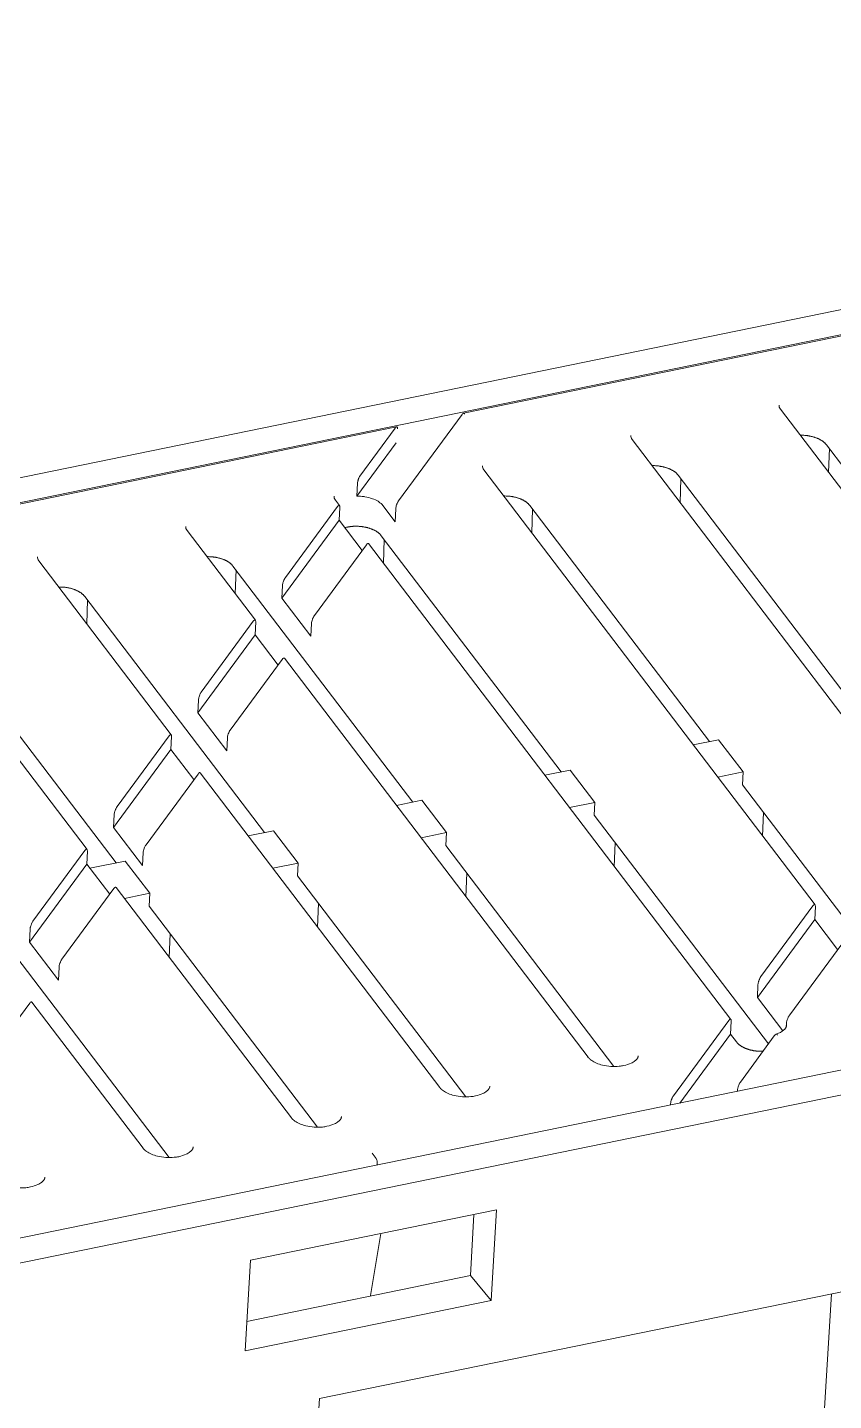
# Model space of a CAD drawing. Header units: millimetres. Extents: x 4267 to 8467, y 166 to 3136.
# Drawn here: x 4941 to 5012.3, y 1888 to 2009.5 of the extents above; entities that cross this region are included whole.
import ezdxf

# ---------------------------------------------------------------- set-up
doc = ezdxf.new("R2010")
doc.units = ezdxf.units.MM

msp = doc.modelspace()

# ---------------------------------------------------------------- linework, layer by layer
at = {"linetype": 'Continuous', "lineweight": 5}
for p, q in [((4716.61, 1923.89, 326.37), (5135.16, 2009.54, 326.37)), ((4718.06, 1921.98, 326.37), (5136.61, 2007.63, 326.37)), ((5053.72, 1990.55, 326.37), (4979.6, 1975.39, 326.37)), ((5025.61, 1952.15, 326.37), (5007.66, 1975.73, 326.37)), ((4973.86, 1967.63, 326.37), (4979.47, 1975.27, 326.37)), ((4973.68, 1974.17, 326.37), (4938.54, 1966.98, 326.37)), ((4970.43, 1969.81, 326.37), (4973.55, 1974.06, 326.37)), ((5018.16, 1942, 326.37), (4994.53, 1973.05, 326.37)), ((4973.63, 1972.75, 326.37), (4970.17, 1968.04, 326.37)), ((5027.63, 1951.69, 326.37), (5011.72, 1972.59, 326.37)), ((5011.98, 1972.25, 326.37), (5011.9, 1970.16, 326.37)), ((5010.71, 1931.86, 326.37), (4981.41, 1970.36, 326.37)), ((5014.5, 1949, 326.37), (4998.59, 1969.91, 326.37)), ((4998.85, 1969.56, 326.37), (4998.78, 1967.47, 326.37)), ((4970.17, 1968.04, 326.37), (4970.23, 1969.18, 326.37)), ((4963.85, 1960.85, 326.37), (4968.44, 1967.11, 326.37)), ((4968.64, 1967.2, 326.37), (4968.28, 1967.68, 326.37)), ((4968.66, 1967.05, 326.37), (4968.61, 1965.91, 326.37)), ((4973.55, 1965.78, 326.37), (4972.47, 1967.2, 326.37)), ((4973.6, 1966.92, 326.37), (4973.55, 1965.78, 326.37)), ((5001.37, 1946.31, 326.37), (4985.46, 1967.22, 326.37)), ((4968.61, 1965.91, 326.37), (4963.53, 1959, 326.37)), ((4968.61, 1965.91, 326.37), (4970.64, 1963.24, 326.37)), ((4985.72, 1966.88, 326.37), (4985.65, 1964.79, 326.37)), ((4961.19, 1957.05, 326.37), (4955.15, 1964.99, 326.37)), ((4988.24, 1943.63, 326.37), (4972.33, 1964.54, 326.37)), ((4971.01, 1963.74, 326.37), (4966.41, 1957.48, 326.37)), ((5003.26, 1921.71, 326.37), (4971.2, 1963.84, 326.37)), ((4972.59, 1964.19, 326.37), (4972.52, 1962.1, 326.37)), ((4953.74, 1946.91, 326.37), (4942.02, 1962.3, 326.37)), ((4975.12, 1940.94, 326.37), (4959.2, 1961.85, 326.37)), ((4959.47, 1961.51, 326.37), (4959.39, 1959.41, 326.37)), ((4946.29, 1936.76, 326.37), (4928.89, 1959.62, 326.37)), ((4963.53, 1959, 326.37), (4963.59, 1960.14, 326.37)), ((4961.99, 1938.26, 326.37), (4946.08, 1959.16, 326.37)), ((4946.34, 1958.82, 326.37), (4946.27, 1956.73, 326.37)), ((4966.1, 1955.63, 326.37), (4963.53, 1959, 326.37)), ((4948.86, 1935.57, 326.37), (4932.95, 1956.48, 326.37)), ((4956.4, 1950.7, 326.37), (4961, 1956.96, 326.37)), ((4961.21, 1956.9, 326.37), (4961.16, 1955.76, 326.37)), ((4966.15, 1956.77, 326.37), (4966.1, 1955.63, 326.37)), ((4961.16, 1955.76, 326.37), (4956.09, 1948.85, 326.37)), ((4961.16, 1955.76, 326.37), (4963.19, 1953.09, 326.37)), ((4963.56, 1953.59, 326.37), (4958.96, 1947.33, 326.37)), ((4990.63, 1918.37, 326.37), (4963.75, 1953.69, 326.37)), ((4760.94, 1865.64, 326.37), (5179.49, 1951.29, 326.37)), ((4956.09, 1948.85, 326.37), (4956.14, 1949.99, 326.37)), ((4762.39, 1863.74, 326.37), (5180.94, 1949.39, 326.37)), ((4958.65, 1945.49, 326.37), (4956.09, 1948.85, 326.37)), ((4948.95, 1940.55, 326.37), (4953.55, 1946.81, 326.37)), ((4953.77, 1946.76, 326.37), (4953.71, 1945.61, 326.37)), ((4958.71, 1946.63, 326.37), (4958.65, 1945.49, 326.37)), ((4999.93, 1946.02, 326.37), (5002.17, 1946.48, 326.37)), ((5002.17, 1946.48, 326.37), (5004.35, 1943.62, 326.37)), ((4953.71, 1945.61, 326.37), (4948.64, 1938.71, 326.37)), ((4953.71, 1945.61, 326.37), (4955.74, 1942.94, 326.37)), ((4956.11, 1943.44, 326.37), (4951.51, 1937.18, 326.37)), ((4977.5, 1915.68, 326.37), (4956.3, 1943.54, 326.37)), ((4986.8, 1943.33, 326.37), (4989.04, 1943.79, 326.37)), ((4989.04, 1943.79, 326.37), (4991.22, 1940.93, 326.37)), ((5004.35, 1943.62, 326.37), (5002.11, 1943.16, 326.37)), ((5004.29, 1942.48, 326.37), (5004.35, 1943.62, 326.37)), ((5019.18, 1922.92, 326.37), (5004.29, 1942.48, 326.37)), ((4973.68, 1940.65, 326.37), (4975.92, 1941.11, 326.37)), ((4975.92, 1941.11, 326.37), (4978.09, 1938.25, 326.37)), ((4991.22, 1940.93, 326.37), (4988.98, 1940.48, 326.37)), ((4991.16, 1939.8, 326.37), (4991.22, 1940.93, 326.37)), ((4948.64, 1938.71, 326.37), (4948.69, 1939.85, 326.37)), ((5006.58, 1919.54, 326.37), (4991.16, 1939.8, 326.37)), ((5006.07, 1937.95, 326.37), (5006.15, 1940.04, 326.37)), ((4951.2, 1935.34, 326.37), (4948.64, 1938.71, 326.37)), ((4960.55, 1937.96, 326.37), (4962.79, 1938.42, 326.37)), ((4962.79, 1938.42, 326.37), (4964.96, 1935.56, 326.37)), ((4978.09, 1938.25, 326.37), (4975.85, 1937.79, 326.37)), ((4978.03, 1937.11, 326.37), (4978.09, 1938.25, 326.37)), ((4941.5, 1930.4, 326.37), (4946.1, 1936.66, 326.37)), ((4946.32, 1936.61, 326.37), (4946.26, 1935.47, 326.37)), ((4992.92, 1917.54, 326.37), (4978.03, 1937.11, 326.37)), ((4992.95, 1935.26, 326.37), (4993.02, 1937.36, 326.37)), ((4946.26, 1935.47, 326.37), (4941.19, 1928.56, 326.37)), ((4946.26, 1935.47, 326.37), (4948.29, 1932.8, 326.37)), ((4946.54, 1935.09, 326.37), (4949.66, 1935.73, 326.37)), ((4949.66, 1935.73, 326.37), (4951.83, 1932.88, 326.37)), ((4951.26, 1936.48, 326.37), (4951.2, 1935.34, 326.37)), ((4964.96, 1935.56, 326.37), (4962.72, 1935.1, 326.37)), ((4964.91, 1934.42, 326.37), (4964.96, 1935.56, 326.37)), ((4979.8, 1914.86, 326.37), (4964.91, 1934.42, 326.37)), ((4979.82, 1932.58, 326.37), (4979.89, 1934.67, 326.37)), ((4948.66, 1933.3, 326.37), (4944.06, 1927.04, 326.37)), ((4964.38, 1912.99, 326.37), (4948.85, 1933.39, 326.37)), ((4951.83, 1932.88, 326.37), (4949.6, 1932.42, 326.37)), ((4951.78, 1931.74, 326.37), (4951.83, 1932.88, 326.37)), ((4966.67, 1912.17, 326.37), (4951.78, 1931.74, 326.37)), ((4966.69, 1929.89, 326.37), (4966.76, 1931.98, 326.37)), ((5010.52, 1931.76, 326.37), (5005.92, 1925.5, 326.37)), ((5010.74, 1931.7, 326.37), (5010.68, 1930.56, 326.37)), ((5010.68, 1930.56, 326.37), (5005.61, 1923.65, 326.37)), ((5010.68, 1930.56, 326.37), (5012.71, 1927.89, 326.37)), ((4941.19, 1928.56, 326.37), (4941.24, 1929.7, 326.37)), ((4953.56, 1927.2, 326.37), (4953.64, 1929.3, 326.37)), ((4953.54, 1909.48, 326.37), (4938.65, 1929.05, 326.37)), ((4943.75, 1925.19, 326.37), (4941.19, 1928.56, 326.37)), ((5013.08, 1928.39, 326.37), (5008.48, 1922.13, 326.37)), ((4943.81, 1926.33, 326.37), (4943.75, 1925.19, 326.37)), ((5005.61, 1923.65, 326.37), (5005.66, 1924.79, 326.37)), ((4941.21, 1923.15, 326.37), (4936.61, 1916.89, 326.37)), ((4951.25, 1910.31, 326.37), (4941.4, 1923.25, 326.37)), ((5007.86, 1920.7, 326.37), (5005.61, 1923.65, 326.37)), ((4998.18, 1914.96, 326.37), (5003.07, 1921.61, 326.37)), ((5003.29, 1921.56, 326.37), (5003.23, 1920.42, 326.37)), ((5008.18, 1921.36, 326.37), (5008.16, 1921.04, 326.37)), ((5003.23, 1920.42, 326.37), (4998.74, 1914.31, 326.37)), ((5003.23, 1920.42, 326.37), (5003.76, 1919.72, 326.37)), ((5007.11, 1920.26, 326.37), (5004.11, 1916.17, 326.37)), ((5003.85, 1915.47, 326.37), (5003.84, 1915.35, 326.37)), ((4997.93, 1914.26, 326.37), (4997.92, 1914.14, 326.37)), ((4971.87, 1909.4, 326.37), (4971.51, 1909.88, 326.37)), ((4971.96, 1908.82, 326.37), (4971.96, 1909.11, 326.37)), ((4960.75, 1900.39, 326.37), (4982.52, 1904.85, 326.37)), ((4980.21, 1899.03, 326.37), (4980.53, 1904.44, 326.37)), ((4982.52, 1904.85, 326.37), (4982.05, 1896.84, 326.37)), ((4971.38, 1897.27, 326.37), (4972.3, 1902.76, 326.37)), ((4960.28, 1892.38, 326.37), (4960.75, 1900.39, 326.37)), ((4960.43, 1894.98, 326.37), (4980.21, 1899.03, 326.37)), ((4982.05, 1896.84, 326.37), (4980.21, 1899.03, 326.37)), ((4966.85, 1888.14, 326.37), (5015.45, 1898.09, 326.37)), ((4982.05, 1896.84, 326.37), (4960.28, 1892.38, 326.37)), ((5012.16, 1897.41, 326.37), (5010.48, 1869.68, 326.37)), ((4962.26, 1807.66, 326.37), (4966.85, 1888.14, 326.37))]:
    msp.add_line(p, q, dxfattribs=at)
for points in [[(5011.72, 1972.59), (5011.68, 1972.64, 0.012487), (5011.64, 1972.68, 0.011399), (5011.6, 1972.73, 0.010734), (5011.55, 1972.77, 0.010589), (5011.5, 1972.81, 0.010234), (5011.45, 1972.86, 0.009866), (5011.39, 1972.9, 0.009467), (5011.33, 1972.94, 0.009175), (5011.27, 1972.98, 0.008829), (5011.2, 1973.02, 0.008551), (5011.13, 1973.06, 0.00824), (5011.06, 1973.1, 0.00799), (5010.98, 1973.13, 0.007726), (5010.9, 1973.17, 0.007521), (5010.82, 1973.2, 0.007275), (5010.73, 1973.23, 0.007048), (5010.65, 1973.26, 0.006912), (5010.56, 1973.29, 0.006872), (5010.46, 1973.31, 0.006537), (5010.37, 1973.33, 0.00602), (5010.28, 1973.35, 0.00646), (5010.18, 1973.37, 0.007463), (5010.08, 1973.39, 0.005681), (5009.99, 1973.4, 0.002193), (5009.9, 1973.41, 0.00766), (5009.8, 1973.42, 0.012901), (5009.63, 1973.43, 0.006433), (5009.41, 1973.43, 0.00346)], [(4998.59, 1969.91), (4998.55, 1969.95, 0.012487), (4998.51, 1970, 0.011399), (4998.47, 1970.04, 0.010734), (4998.42, 1970.09, 0.010589), (4998.38, 1970.13, 0.010234), (4998.32, 1970.17, 0.009866), (4998.27, 1970.21, 0.009467), (4998.21, 1970.26, 0.009175), (4998.14, 1970.3, 0.008829), (4998.07, 1970.34, 0.008551), (4998, 1970.37, 0.00824), (4997.93, 1970.41, 0.00799), (4997.85, 1970.45, 0.007726), (4997.77, 1970.48, 0.007521), (4997.69, 1970.51, 0.007275), (4997.61, 1970.54, 0.007048), (4997.52, 1970.57, 0.006912), (4997.43, 1970.6, 0.006872), (4997.34, 1970.62, 0.006537), (4997.24, 1970.65, 0.00602), (4997.15, 1970.67, 0.00646), (4997.05, 1970.68, 0.007463), (4996.96, 1970.7, 0.005681), (4996.86, 1970.71, 0.002193), (4996.78, 1970.72, 0.00766), (4996.67, 1970.73, 0.012901), (4996.5, 1970.74, 0.006433), (4996.29, 1970.74, 0.00346)], [(4985.46, 1967.22), (4985.42, 1967.27, 0.012487), (4985.39, 1967.31, 0.011398), (4985.34, 1967.35, 0.010734), (4985.3, 1967.4, 0.010589), (4985.25, 1967.44, 0.010234), (4985.19, 1967.49, 0.009866), (4985.14, 1967.53, 0.009467), (4985.08, 1967.57, 0.009175), (4985.01, 1967.61, 0.008829), (4984.95, 1967.65, 0.008551), (4984.88, 1967.69, 0.00824), (4984.8, 1967.72, 0.00799), (4984.73, 1967.76, 0.007726), (4984.65, 1967.79, 0.007521), (4984.56, 1967.83, 0.007275), (4984.48, 1967.86, 0.007048), (4984.39, 1967.89, 0.006912), (4984.3, 1967.91, 0.006872), (4984.21, 1967.94, 0.006537), (4984.12, 1967.96, 0.00602), (4984.02, 1967.98, 0.00646), (4983.93, 1968, 0.007463), (4983.83, 1968.01, 0.005681), (4983.73, 1968.03, 0.002193), (4983.65, 1968.04, 0.00766), (4983.54, 1968.05, 0.012901), (4983.37, 1968.05, 0.006433), (4983.16, 1968.06, 0.00346)], [(4972.33, 1964.54), (4972.3, 1964.57, 0.010141), (4972.27, 1964.61, 0.009404), (4972.24, 1964.64, 0.008955), (4972.2, 1964.68, 0.00886), (4972.17, 1964.72, 0.00862), (4972.12, 1964.75, 0.008368), (4972.08, 1964.79, 0.00809), (4972.04, 1964.82, 0.007885), (4971.99, 1964.86, 0.007636), (4971.94, 1964.89, 0.007434), (4971.89, 1964.92, 0.007202), (4971.83, 1964.96, 0.007017), (4971.77, 1964.99, 0.006808), (4971.72, 1965.02, 0.006638), (4971.65, 1965.05, 0.006451), (4971.59, 1965.08, 0.006299), (4971.53, 1965.11, 0.006133), (4971.46, 1965.13, 0.005997), (4971.39, 1965.16, 0.005853), (4971.32, 1965.18, 0.005732), (4971.25, 1965.21, 0.005608), (4971.17, 1965.23, 0.005502), (4971.1, 1965.25, 0.005396), (4971.02, 1965.27, 0.005304), (4970.95, 1965.28, 0.005216), (4970.87, 1965.3, 0.005137), (4970.79, 1965.31, 0.005065), (4970.71, 1965.33, 0.004998), (4970.63, 1965.34, 0.004941), (4970.55, 1965.35, 0.004885), (4970.47, 1965.36, 0.004842), (4970.39, 1965.36, 0.004794), (4970.32, 1965.37, 0.004767), (4970.24, 1965.37, 0.004738), (4970.16, 1965.37, 0.004711), (4970.08, 1965.37, 0.004659), (4970, 1965.37, 0.004687), (4969.93, 1965.37, 0.004751), (4969.85, 1965.37, 0.004638), (4969.78, 1965.36, 0.004345), (4969.71, 1965.35, 0.004763), (4969.64, 1965.35, 0.005633), (4969.56, 1965.34, 0.004374), (4969.5, 1965.33, 0.001557), (4969.44, 1965.32, 0.006066), (4969.37, 1965.3, 0.010785), (4969.26, 1965.28, 0.005409), (4969.11, 1965.25, 0.002932)], [(4959.2, 1961.85), (4959.17, 1961.89, 0.012486), (4959.13, 1961.94, 0.011398), (4959.09, 1961.98, 0.010734), (4959.04, 1962.03, 0.010589), (4958.99, 1962.07, 0.010234), (4958.94, 1962.11, 0.009866), (4958.88, 1962.15, 0.009467), (4958.82, 1962.2, 0.009174), (4958.76, 1962.24, 0.008829), (4958.69, 1962.28, 0.008551), (4958.62, 1962.32, 0.00824), (4958.55, 1962.35, 0.00799), (4958.47, 1962.39, 0.007726), (4958.39, 1962.42, 0.007521), (4958.31, 1962.45, 0.007274), (4958.22, 1962.49, 0.007048), (4958.14, 1962.51, 0.006912), (4958.05, 1962.54, 0.006872), (4957.95, 1962.56, 0.006537), (4957.86, 1962.59, 0.00602), (4957.77, 1962.61, 0.00646), (4957.67, 1962.63, 0.007463), (4957.57, 1962.64, 0.005681), (4957.48, 1962.65, 0.002193), (4957.39, 1962.67, 0.007661), (4957.29, 1962.67, 0.012901), (4957.12, 1962.68, 0.006433), (4956.9, 1962.69, 0.00346)], [(4946.08, 1959.16), (4946.04, 1959.21, 0.012486), (4946, 1959.25, 0.011398), (4945.96, 1959.3, 0.010734), (4945.91, 1959.34, 0.010589), (4945.87, 1959.38, 0.010234), (4945.81, 1959.43, 0.009866), (4945.76, 1959.47, 0.009467), (4945.69, 1959.51, 0.009174), (4945.63, 1959.55, 0.008829), (4945.56, 1959.59, 0.008551), (4945.49, 1959.63, 0.00824), (4945.42, 1959.67, 0.00799), (4945.34, 1959.7, 0.007726), (4945.26, 1959.74, 0.007521), (4945.18, 1959.77, 0.007274), (4945.1, 1959.8, 0.007048), (4945.01, 1959.83, 0.006912), (4944.92, 1959.85, 0.006872), (4944.83, 1959.88, 0.006537), (4944.73, 1959.9, 0.00602), (4944.64, 1959.92, 0.00646), (4944.54, 1959.94, 0.007463), (4944.45, 1959.95, 0.005681), (4944.35, 1959.97, 0.002193), (4944.27, 1959.98, 0.007661), (4944.16, 1959.99, 0.012901), (4943.99, 1959.99, 0.006433), (4943.78, 1960, 0.00346)], [(5003.76, 1919.72), (5003.78, 1919.69, 0.007952), (5003.81, 1919.66, 0.007593), (5003.83, 1919.63, 0.007322), (5003.86, 1919.6, 0.00719), (5003.89, 1919.58, 0.007004), (5003.92, 1919.55, 0.006816), (5003.95, 1919.52, 0.006618), (5003.98, 1919.49, 0.006452), (5004.01, 1919.46, 0.00627), (5004.05, 1919.44, 0.006109), (5004.09, 1919.41, 0.005938), (5004.12, 1919.39, 0.005787), (5004.16, 1919.36, 0.005629), (5004.2, 1919.33, 0.005488), (5004.24, 1919.31, 0.005343), (5004.29, 1919.29, 0.005212), (5004.33, 1919.26, 0.00508), (5004.38, 1919.24, 0.004959), (5004.42, 1919.22, 0.004839), (5004.47, 1919.19, 0.004728), (5004.51, 1919.17, 0.004619), (5004.56, 1919.15, 0.004518), (5004.61, 1919.13, 0.004419), (5004.66, 1919.11, 0.004327), (5004.71, 1919.1, 0.004239), (5004.76, 1919.08, 0.004154), (5004.82, 1919.06, 0.004075), (5004.87, 1919.04, 0.003998), (5004.92, 1919.03, 0.003928), (5004.97, 1919.01, 0.003859), (5005.03, 1919, 0.003796), (5005.08, 1918.99, 0.003731), (5005.14, 1918.98, 0.003678), (5005.19, 1918.96, 0.003628), (5005.24, 1918.95, 0.00357), (5005.3, 1918.94, 0.003485), (5005.35, 1918.93, 0.003502), (5005.41, 1918.93, 0.003564), (5005.46, 1918.92, 0.003425), (5005.52, 1918.91, 0.003206), (5005.58, 1918.91, 0.003561), (5005.63, 1918.9, 0.004266), (5005.69, 1918.9, 0.003212), (5005.75, 1918.89, 0.001058), (5005.8, 1918.89, 0.004594), (5005.87, 1918.89, 0.007958), (5005.97, 1918.89, 0.003879), (5006.1, 1918.89, 0.00204)], [(4990.58, 1918.42), (4990.58, 1918.41, 0.002099), (4990.59, 1918.4, 0.002039), (4990.6, 1918.4, 0.002013), (4990.6, 1918.39, 0.002028), (4990.61, 1918.38, 0.002027), (4990.62, 1918.37, 0.002023), (4990.62, 1918.36, 0.002015), (4990.63, 1918.35, 0.002015), (4990.64, 1918.35, 0.002008), (4990.65, 1918.34, 0.002008), (4990.65, 1918.33, 0.002), (4990.66, 1918.32, 0.001999), (4990.67, 1918.31, 0.001992), (4990.68, 1918.3, 0.001991), (4990.69, 1918.3, 0.001983), (4990.69, 1918.29, 0.001982), (4990.7, 1918.28, 0.001974), (4990.71, 1918.27, 0.001972), (4990.72, 1918.26, 0.001964), (4990.73, 1918.25, 0.001963), (4990.74, 1918.24, 0.001954), (4990.75, 1918.23, 0.001951), (4990.76, 1918.23, 0.001945), (4990.77, 1918.22, 0.001946), (4990.78, 1918.21, 0.001932), (4990.79, 1918.2, 0.001917), (4990.8, 1918.19, 0.001927), (4990.81, 1918.18, 0.001968), (4990.82, 1918.17, 0.001897), (4990.83, 1918.17, 0.001759), (4990.84, 1918.16, 0.001952), (4990.85, 1918.15, 0.002345), (4990.86, 1918.14, 0.001737), (4990.87, 1918.13, 0.000528), (4990.88, 1918.12, 0.002504), (4990.9, 1918.11, 0.00428), (4990.92, 1918.1, 0.002025), (4990.95, 1918.08, 0.001047)], [(4977.45, 1915.73), (4977.46, 1915.73, 0.0021), (4977.46, 1915.72, 0.002039), (4977.47, 1915.71, 0.002014), (4977.48, 1915.7, 0.002029), (4977.48, 1915.69, 0.002027), (4977.49, 1915.68, 0.002023), (4977.5, 1915.68, 0.002015), (4977.5, 1915.67, 0.002015), (4977.51, 1915.66, 0.002009), (4977.52, 1915.65, 0.002008), (4977.53, 1915.64, 0.002), (4977.53, 1915.63, 0.002), (4977.54, 1915.63, 0.001992), (4977.55, 1915.62, 0.001991), (4977.56, 1915.61, 0.001983), (4977.57, 1915.6, 0.001982), (4977.58, 1915.59, 0.001974), (4977.58, 1915.58, 0.001972), (4977.59, 1915.57, 0.001964), (4977.6, 1915.57, 0.001963), (4977.61, 1915.56, 0.001954), (4977.62, 1915.55, 0.001951), (4977.63, 1915.54, 0.001945), (4977.64, 1915.53, 0.001947), (4977.65, 1915.52, 0.001933), (4977.66, 1915.51, 0.001917), (4977.67, 1915.51, 0.001928), (4977.68, 1915.5, 0.001968), (4977.69, 1915.49, 0.001897), (4977.7, 1915.48, 0.001759), (4977.71, 1915.47, 0.001952), (4977.72, 1915.46, 0.002345), (4977.74, 1915.45, 0.001737), (4977.75, 1915.44, 0.000528), (4977.76, 1915.44, 0.002504), (4977.77, 1915.43, 0.004281), (4977.79, 1915.41, 0.002025), (4977.82, 1915.39, 0.001047)], [(4964.32, 1913.05), (4964.33, 1913.04, 0.0021), (4964.34, 1913.03, 0.002039), (4964.34, 1913.02, 0.002014), (4964.35, 1913.01, 0.002029), (4964.36, 1913.01, 0.002027), (4964.36, 1913, 0.002023), (4964.37, 1912.99, 0.002015), (4964.38, 1912.98, 0.002016), (4964.38, 1912.97, 0.002009), (4964.39, 1912.96, 0.002008), (4964.4, 1912.96, 0.002001), (4964.41, 1912.95, 0.002), (4964.41, 1912.94, 0.001992), (4964.42, 1912.93, 0.001991), (4964.43, 1912.92, 0.001983), (4964.44, 1912.91, 0.001982), (4964.45, 1912.91, 0.001974), (4964.46, 1912.9, 0.001972), (4964.47, 1912.89, 0.001965), (4964.47, 1912.88, 0.001963), (4964.48, 1912.87, 0.001955), (4964.49, 1912.86, 0.001951), (4964.5, 1912.85, 0.001945), (4964.51, 1912.85, 0.001947), (4964.52, 1912.84, 0.001933), (4964.53, 1912.83, 0.001917), (4964.54, 1912.82, 0.001928), (4964.55, 1912.81, 0.001968), (4964.56, 1912.8, 0.001897), (4964.57, 1912.79, 0.001759), (4964.58, 1912.78, 0.001952), (4964.6, 1912.77, 0.002345), (4964.61, 1912.77, 0.001737), (4964.62, 1912.76, 0.000528), (4964.63, 1912.75, 0.002504), (4964.64, 1912.74, 0.004281), (4964.66, 1912.72, 0.002025), (4964.69, 1912.7, 0.001047)], [(4951.2, 1910.36), (4951.2, 1910.35, 0.0021), (4951.21, 1910.34, 0.00204), (4951.21, 1910.34, 0.002014), (4951.22, 1910.33, 0.002029), (4951.23, 1910.32, 0.002027), (4951.23, 1910.31, 0.002024), (4951.24, 1910.3, 0.002016), (4951.25, 1910.3, 0.002016), (4951.26, 1910.29, 0.002009), (4951.26, 1910.28, 0.002008), (4951.27, 1910.27, 0.002001), (4951.28, 1910.26, 0.002), (4951.29, 1910.25, 0.001993), (4951.3, 1910.24, 0.001991), (4951.3, 1910.24, 0.001984), (4951.31, 1910.23, 0.001982), (4951.32, 1910.22, 0.001974), (4951.33, 1910.21, 0.001973), (4951.34, 1910.2, 0.001965), (4951.35, 1910.19, 0.001963), (4951.36, 1910.18, 0.001955), (4951.37, 1910.18, 0.001951), (4951.37, 1910.17, 0.001945), (4951.38, 1910.16, 0.001947), (4951.39, 1910.15, 0.001933), (4951.4, 1910.14, 0.001917), (4951.41, 1910.13, 0.001928), (4951.43, 1910.12, 0.001968), (4951.44, 1910.11, 0.001897), (4951.45, 1910.11, 0.001759), (4951.46, 1910.1, 0.001952), (4951.47, 1910.09, 0.002345), (4951.48, 1910.08, 0.001737), (4951.49, 1910.07, 0.000528), (4951.5, 1910.06, 0.002504), (4951.52, 1910.05, 0.004281), (4951.54, 1910.04, 0.002025), (4951.56, 1910.02, 0.001047)], [(4971.96, 1909.11), (4971.96, 1909.11, -0.000005), (4971.96, 1909.11, -0.000005), (4971.96, 1909.11, -0.000005), (4971.96, 1909.11, -0.000005), (4971.96, 1909.11, -0.000005), (4971.96, 1909.11, -0.000005), (4971.96, 1909.11, -0.000005), (4971.96, 1909.11, -0.000005), (4971.96, 1909.11, -0.000005), (4971.96, 1909.11, -0.000005), (4971.96, 1909.11, -0.000005), (4971.96, 1909.11, -0.000005), (4971.96, 1909.11, -0.000005), (4971.96, 1909.11, -0.000005), (4971.96, 1909.11, -0.000005), (4971.96, 1909.11, -0.000005), (4971.96, 1909.11, -0.000005), (4971.96, 1909.11, -0.000005), (4971.96, 1909.11, -0.000005), (4971.96, 1909.11, -0.000005), (4971.96, 1909.11, -0.000005), (4971.96, 1909.11, -0.000005), (4971.96, 1909.11, -0.000005), (4971.96, 1909.11, -0.000005), (4971.96, 1909.11, -0.000005), (4971.96, 1909.11, -0.000005), (4971.96, 1909.11, -0.000005), (4971.96, 1909.11, -0.000005), (4971.96, 1909.11, -0.000005), (4971.96, 1909.11, -0.000005), (4971.96, 1909.11, -0.000005), (4971.96, 1909.11, -0.000006), (4971.96, 1909.11, -0.000005), (4971.96, 1909.11, -0.000002), (4971.96, 1909.11, -0.000007), (4971.96, 1909.11, -0.000011), (4971.96, 1909.11, -0.000006), (4971.96, 1909.11, -0.000003)]]:
    msp.add_lwpolyline(points, format="xyb", dxfattribs=at)
for points in [[(5007.66, 1975.73, 326.37), (5007.55, 1975.88, 326.37), (5007.52, 1975.99, 326.37), (5007.53, 1976.09, 326.37)], [(4994.53, 1973.05, 326.37), (4994.43, 1973.19, 326.37), (4994.4, 1973.3, 326.37), (4994.4, 1973.4, 326.37)], [(4981.41, 1970.36, 326.37), (4981.3, 1970.5, 326.37), (4981.27, 1970.62, 326.37), (4981.27, 1970.71, 326.37)], [(4968.28, 1967.68, 326.37), (4968.17, 1967.82, 326.37), (4968.14, 1967.93, 326.37), (4968.15, 1968.03, 326.37)], [(4955.15, 1964.99, 326.37), (4955.04, 1965.13, 326.37), (4955.01, 1965.24, 326.37), (4955.02, 1965.34, 326.37)], [(4942.02, 1962.3, 326.37), (4941.92, 1962.44, 326.37), (4941.89, 1962.56, 326.37), (4941.89, 1962.66, 326.37)], [(4971.96, 1909.11, 326.37), (4971.97, 1909.22, 326.37), (4971.93, 1909.32, 326.37), (4971.87, 1909.4, 326.37)], [(4971.37, 1897.22, 326.37), (4971.38, 1897.23, 326.37), (4971.38, 1897.25, 326.37), (4971.38, 1897.27, 326.37)]]:
    msp.add_open_spline(points, degree=3, dxfattribs=at)
for points, knots in [([(4979.47, 1975.27, 326.37), (4979.51, 1975.32, 326.37), (4979.54, 1975.35, 326.37), (4979.56, 1975.36, 326.37), (4979.56, 1975.36, 326.37), (4979.56, 1975.36, 326.37), (4979.56, 1975.37, 326.37), (4979.57, 1975.37, 326.37), (4979.58, 1975.37, 326.37), (4979.59, 1975.38, 326.37), (4979.59, 1975.38, 326.37), (4979.61, 1975.39, 326.37), (4979.62, 1975.39, 326.37), (4979.64, 1975.39, 326.37), (4979.64, 1975.39, 326.37), (4979.64, 1975.38, 326.37), (4979.65, 1975.38, 326.37), (4979.66, 1975.37, 326.37), (4979.67, 1975.36, 326.37), (4979.67, 1975.35, 326.37), (4979.68, 1975.33, 326.37), (4979.68, 1975.32, 326.37), (4979.68, 1975.31, 326.37)], [0, 0, 0, 0, 0.25, 0.25, 0.2578125, 0.2578125, 0.265625, 0.28125, 0.3125, 0.3125, 0.375, 0.375, 0.5, 0.5, 0.53125, 0.53125, 0.5625, 0.625, 0.625, 0.75, 0.75, 0.806056, 0.806056, 0.806056, 0.806056]), ([(4973.77, 1974.01, 326.37), (4973.77, 1974.04, 326.37), (4973.77, 1974.07, 326.37), (4973.76, 1974.11, 326.37), (4973.76, 1974.11, 326.37), (4973.74, 1974.15, 326.37), (4973.73, 1974.17, 326.37), (4973.69, 1974.18, 326.37), (4973.67, 1974.17, 326.37), (4973.65, 1974.16, 326.37), (4973.64, 1974.15, 326.37), (4973.61, 1974.13, 326.37), (4973.58, 1974.1, 326.37), (4973.55, 1974.06, 326.37)], [0, 0, 0, 0, 0.1875, 0.1875, 0.25, 0.25, 0.5, 0.5, 0.6875, 0.6875, 0.75, 0.75, 1, 1, 1, 1]), ([(4970.23, 1969.18, 326.37), (4970.23, 1969.22, 326.37), (4970.24, 1969.28, 326.37), (4970.25, 1969.37, 326.37), (4970.26, 1969.4, 326.37), (4970.27, 1969.45, 326.37), (4970.28, 1969.46, 326.37), (4970.28, 1969.49, 326.37), (4970.29, 1969.5, 326.37), (4970.29, 1969.51, 326.37), (4970.29, 1969.52, 326.37), (4970.3, 1969.53, 326.37), (4970.3, 1969.55, 326.37), (4970.31, 1969.58, 326.37), (4970.33, 1969.63, 326.37), (4970.34, 1969.66, 326.37), (4970.39, 1969.76, 326.37), (4970.42, 1969.79, 326.37), (4970.43, 1969.81, 326.37)], [0, 0, 0, 0, 0.25, 0.25, 0.375, 0.375, 0.4375, 0.4375, 0.46875, 0.484375, 0.484375, 0.5, 0.5, 0.625, 0.625, 0.75, 0.75, 1, 1, 1, 1]), ([(4968.44, 1967.11, 326.37), (4968.46, 1967.13, 326.37), (4968.48, 1967.15, 326.37), (4968.5, 1967.18, 326.37), (4968.51, 1967.18, 326.37), (4968.52, 1967.19, 326.37), (4968.52, 1967.19, 326.37), (4968.53, 1967.2, 326.37), (4968.53, 1967.2, 326.37), (4968.53, 1967.2, 326.37), (4968.53, 1967.2, 326.37), (4968.55, 1967.21, 326.37), (4968.56, 1967.22, 326.37), (4968.58, 1967.22, 326.37), (4968.59, 1967.23, 326.37), (4968.59, 1967.23, 326.37), (4968.6, 1967.23, 326.37), (4968.6, 1967.23, 326.37), (4968.6, 1967.23, 326.37), (4968.65, 1967.21, 326.37), (4968.67, 1967.14, 326.37), (4968.66, 1967.05, 326.37)], [0, 0, 0, 0, 0.125, 0.125, 0.1875, 0.1875, 0.21875, 0.234375, 0.242188, 0.242188, 0.25, 0.25, 0.375, 0.375, 0.4375, 0.4375, 0.46875, 0.46875, 0.5, 0.5, 1, 1, 1, 1]), ([(4972.47, 1967.2, 326.37), (4972.37, 1967.32, 326.37), (4972.25, 1967.44, 326.37), (4972.08, 1967.55, 326.37), (4972.06, 1967.57, 326.37), (4971.89, 1967.67, 326.37), (4971.72, 1967.75, 326.37), (4971.33, 1967.89, 326.37), (4971.1, 1967.95, 326.37), (4970.83, 1967.99, 326.37), (4970.8, 1968, 326.37), (4970.58, 1968.03, 326.37), (4970.37, 1968.04, 326.37), (4970.17, 1968.04, 326.37)], [0, 0, 0, 0, 0.25, 0.25, 0.28125, 0.28125, 0.5, 0.5, 0.75, 0.75, 0.78125, 0.78125, 1, 1, 1, 1]), ([(4973.86, 1967.63, 326.37), (4973.84, 1967.6, 326.37), (4973.82, 1967.57, 326.37), (4973.8, 1967.53, 326.37), (4973.79, 1967.52, 326.37), (4973.79, 1967.5, 326.37), (4973.78, 1967.5, 326.37), (4973.78, 1967.49, 326.37), (4973.77, 1967.48, 326.37), (4973.77, 1967.48, 326.37), (4973.77, 1967.48, 326.37), (4973.75, 1967.45, 326.37), (4973.74, 1967.41, 326.37), (4973.72, 1967.36, 326.37), (4973.71, 1967.35, 326.37), (4973.7, 1967.32, 326.37), (4973.7, 1967.32, 326.37), (4973.69, 1967.3, 326.37), (4973.69, 1967.29, 326.37), (4973.64, 1967.15, 326.37), (4973.61, 1967.02, 326.37), (4973.6, 1966.92, 326.37)], [0, 0, 0, 0, 0.125, 0.125, 0.1875, 0.1875, 0.21875, 0.234375, 0.242188, 0.242188, 0.25, 0.25, 0.375, 0.375, 0.4375, 0.4375, 0.46875, 0.46875, 0.5, 0.5, 1, 1, 1, 1]), ([(4971.2, 1963.84, 326.37), (4971.2, 1963.84, 326.37), (4971.2, 1963.84, 326.37), (4971.19, 1963.84, 326.37), (4971.19, 1963.85, 326.37), (4971.18, 1963.85, 326.37), (4971.18, 1963.86, 326.37), (4971.17, 1963.86, 326.37), (4971.16, 1963.86, 326.37), (4971.15, 1963.86, 326.37), (4971.13, 1963.85, 326.37), (4971.12, 1963.85, 326.37), (4971.11, 1963.84, 326.37), (4971.11, 1963.84, 326.37), (4971.1, 1963.84, 326.37), (4971.1, 1963.83, 326.37), (4971.1, 1963.83, 326.37), (4971.09, 1963.83, 326.37), (4971.08, 1963.82, 326.37), (4971.05, 1963.79, 326.37), (4971.01, 1963.74, 326.37)], [0.3658306, 0.3658306, 0.3658306, 0.3658306, 0.375, 0.375, 0.4375, 0.46875, 0.46875, 0.5, 0.5, 0.625, 0.625, 0.6875, 0.6875, 0.71875, 0.734375, 0.7421875, 0.7421875, 0.75, 0.75, 1, 1, 1, 1]), ([(4963.59, 1960.14, 326.37), (4963.59, 1960.19, 326.37), (4963.6, 1960.24, 326.37), (4963.62, 1960.32, 326.37), (4963.62, 1960.34, 326.37), (4963.64, 1960.4, 326.37), (4963.66, 1960.45, 326.37), (4963.7, 1960.57, 326.37), (4963.73, 1960.64, 326.37), (4963.77, 1960.71, 326.37), (4963.77, 1960.73, 326.37), (4963.8, 1960.78, 326.37), (4963.83, 1960.81, 326.37), (4963.85, 1960.85, 326.37)], [0, 0, 0, 0, 0.25, 0.25, 0.3125, 0.3125, 0.5, 0.5, 0.75, 0.75, 0.8125, 0.8125, 1, 1, 1, 1]), ([(4966.41, 1957.48, 326.37), (4966.39, 1957.45, 326.37), (4966.37, 1957.42, 326.37), (4966.35, 1957.39, 326.37), (4966.35, 1957.37, 326.37), (4966.34, 1957.36, 326.37), (4966.33, 1957.35, 326.37), (4966.33, 1957.34, 326.37), (4966.33, 1957.34, 326.37), (4966.32, 1957.33, 326.37), (4966.32, 1957.33, 326.37), (4966.31, 1957.3, 326.37), (4966.29, 1957.27, 326.37), (4966.27, 1957.22, 326.37), (4966.26, 1957.2, 326.37), (4966.25, 1957.18, 326.37), (4966.25, 1957.17, 326.37), (4966.24, 1957.15, 326.37), (4966.24, 1957.15, 326.37), (4966.19, 1957, 326.37), (4966.16, 1956.87, 326.37), (4966.15, 1956.77, 326.37)], [0, 0, 0, 0, 0.125, 0.125, 0.1875, 0.1875, 0.21875, 0.234375, 0.242188, 0.242188, 0.25, 0.25, 0.375, 0.375, 0.4375, 0.4375, 0.46875, 0.46875, 0.5, 0.5, 1, 1, 1, 1]), ([(4961, 1956.96, 326.37), (4961.02, 1956.99, 326.37), (4961.03, 1957.01, 326.37), (4961.05, 1957.03, 326.37), (4961.06, 1957.03, 326.37), (4961.07, 1957.04, 326.37), (4961.07, 1957.05, 326.37), (4961.08, 1957.05, 326.37), (4961.08, 1957.05, 326.37), (4961.08, 1957.05, 326.37), (4961.08, 1957.05, 326.37), (4961.1, 1957.06, 326.37), (4961.11, 1957.07, 326.37), (4961.13, 1957.08, 326.37), (4961.14, 1957.08, 326.37), (4961.15, 1957.08, 326.37), (4961.15, 1957.08, 326.37), (4961.15, 1957.08, 326.37), (4961.16, 1957.08, 326.37), (4961.2, 1957.07, 326.37), (4961.22, 1957, 326.37), (4961.21, 1956.9, 326.37)], [0, 0, 0, 0, 0.125, 0.125, 0.1875, 0.1875, 0.21875, 0.234375, 0.242188, 0.242188, 0.25, 0.25, 0.375, 0.375, 0.4375, 0.4375, 0.46875, 0.46875, 0.5, 0.5, 1, 1, 1, 1]), ([(4963.75, 1953.69, 326.37), (4963.75, 1953.69, 326.37), (4963.75, 1953.69, 326.37), (4963.75, 1953.7, 326.37), (4963.74, 1953.7, 326.37), (4963.73, 1953.71, 326.37), (4963.73, 1953.71, 326.37), (4963.72, 1953.71, 326.37), (4963.71, 1953.71, 326.37), (4963.7, 1953.71, 326.37), (4963.68, 1953.71, 326.37), (4963.67, 1953.7, 326.37), (4963.66, 1953.7, 326.37), (4963.66, 1953.69, 326.37), (4963.65, 1953.69, 326.37), (4963.65, 1953.69, 326.37), (4963.65, 1953.69, 326.37), (4963.65, 1953.68, 326.37), (4963.63, 1953.67, 326.37), (4963.6, 1953.65, 326.37), (4963.56, 1953.59, 326.37)], [0.3658307, 0.3658307, 0.3658307, 0.3658307, 0.375, 0.375, 0.4375, 0.46875, 0.46875, 0.5, 0.5, 0.625, 0.625, 0.6875, 0.6875, 0.71875, 0.734375, 0.7421875, 0.7421875, 0.75, 0.75, 1, 1, 1, 1]), ([(4956.14, 1949.99, 326.37), (4956.15, 1950.04, 326.37), (4956.15, 1950.1, 326.37), (4956.17, 1950.17, 326.37), (4956.17, 1950.19, 326.37), (4956.19, 1950.26, 326.37), (4956.21, 1950.31, 326.37), (4956.25, 1950.43, 326.37), (4956.28, 1950.49, 326.37), (4956.32, 1950.57, 326.37), (4956.33, 1950.58, 326.37), (4956.35, 1950.63, 326.37), (4956.38, 1950.67, 326.37), (4956.4, 1950.7, 326.37)], [0, 0, 0, 0, 0.25, 0.25, 0.3125, 0.3125, 0.5, 0.5, 0.75, 0.75, 0.8125, 0.8125, 1, 1, 1, 1]), ([(4953.55, 1946.81, 326.37), (4953.57, 1946.84, 326.37), (4953.58, 1946.86, 326.37), (4953.61, 1946.88, 326.37), (4953.61, 1946.89, 326.37), (4953.62, 1946.89, 326.37), (4953.62, 1946.9, 326.37), (4953.63, 1946.9, 326.37), (4953.63, 1946.9, 326.37), (4953.63, 1946.9, 326.37), (4953.63, 1946.9, 326.37), (4953.65, 1946.92, 326.37), (4953.66, 1946.92, 326.37), (4953.68, 1946.93, 326.37), (4953.69, 1946.93, 326.37), (4953.7, 1946.93, 326.37), (4953.7, 1946.93, 326.37), (4953.7, 1946.93, 326.37), (4953.71, 1946.93, 326.37), (4953.75, 1946.92, 326.37), (4953.77, 1946.85, 326.37), (4953.77, 1946.76, 326.37)], [0, 0, 0, 0, 0.125, 0.125, 0.1875, 0.1875, 0.21875, 0.234375, 0.242188, 0.242188, 0.25, 0.25, 0.375, 0.375, 0.4375, 0.4375, 0.46875, 0.46875, 0.5, 0.5, 1, 1, 1, 1]), ([(4958.96, 1947.33, 326.37), (4958.94, 1947.3, 326.37), (4958.92, 1947.28, 326.37), (4958.9, 1947.24, 326.37), (4958.9, 1947.23, 326.37), (4958.89, 1947.21, 326.37), (4958.88, 1947.2, 326.37), (4958.88, 1947.19, 326.37), (4958.88, 1947.19, 326.37), (4958.87, 1947.19, 326.37), (4958.87, 1947.19, 326.37), (4958.86, 1947.15, 326.37), (4958.84, 1947.12, 326.37), (4958.82, 1947.07, 326.37), (4958.81, 1947.05, 326.37), (4958.8, 1947.03, 326.37), (4958.8, 1947.02, 326.37), (4958.79, 1947.01, 326.37), (4958.79, 1947, 326.37), (4958.74, 1946.85, 326.37), (4958.71, 1946.72, 326.37), (4958.71, 1946.63, 326.37)], [0, 0, 0, 0, 0.125, 0.125, 0.1875, 0.1875, 0.21875, 0.234375, 0.242188, 0.242188, 0.25, 0.25, 0.375, 0.375, 0.4375, 0.4375, 0.46875, 0.46875, 0.5, 0.5, 1, 1, 1, 1]), ([(4956.3, 1943.54, 326.37), (4956.3, 1943.54, 326.37), (4956.3, 1943.54, 326.37), (4956.3, 1943.55, 326.37), (4956.29, 1943.55, 326.37), (4956.28, 1943.56, 326.37), (4956.28, 1943.56, 326.37), (4956.27, 1943.56, 326.37), (4956.26, 1943.56, 326.37), (4956.25, 1943.56, 326.37), (4956.23, 1943.56, 326.37), (4956.23, 1943.56, 326.37), (4956.21, 1943.55, 326.37), (4956.21, 1943.55, 326.37), (4956.2, 1943.54, 326.37), (4956.2, 1943.54, 326.37), (4956.2, 1943.54, 326.37), (4956.2, 1943.54, 326.37), (4956.18, 1943.52, 326.37), (4956.15, 1943.5, 326.37), (4956.11, 1943.44, 326.37)], [0.3658312, 0.3658312, 0.3658312, 0.3658312, 0.375, 0.375, 0.4375, 0.46875, 0.46875, 0.5, 0.5, 0.625, 0.625, 0.6875, 0.6875, 0.71875, 0.734375, 0.7421875, 0.7421875, 0.75, 0.75, 1, 1, 1, 1]), ([(4948.69, 1939.85, 326.37), (4948.7, 1939.89, 326.37), (4948.7, 1939.95, 326.37), (4948.72, 1940.04, 326.37), (4948.73, 1940.08, 326.37), (4948.75, 1940.13, 326.37), (4948.76, 1940.15, 326.37), (4948.76, 1940.18, 326.37), (4948.77, 1940.19, 326.37), (4948.77, 1940.2, 326.37), (4948.79, 1940.24, 326.37), (4948.8, 1940.27, 326.37), (4948.82, 1940.32, 326.37), (4948.83, 1940.34, 326.37), (4948.84, 1940.36, 326.37), (4948.85, 1940.38, 326.37), (4948.85, 1940.39, 326.37), (4948.86, 1940.4, 326.37), (4948.86, 1940.4, 326.37), (4948.86, 1940.4, 326.37), (4948.88, 1940.44, 326.37), (4948.91, 1940.5, 326.37), (4948.95, 1940.55, 326.37)], [0, 0, 0, 0, 0.25, 0.25, 0.375, 0.375, 0.4375, 0.46875, 0.46875, 0.5, 0.5, 0.625, 0.625, 0.6875, 0.6875, 0.71875, 0.734375, 0.742188, 0.742188, 0.75, 0.75, 1, 1, 1, 1]), ([(4946.1, 1936.66, 326.37), (4946.12, 1936.69, 326.37), (4946.13, 1936.71, 326.37), (4946.16, 1936.73, 326.37), (4946.16, 1936.74, 326.37), (4946.17, 1936.75, 326.37), (4946.17, 1936.75, 326.37), (4946.18, 1936.75, 326.37), (4946.18, 1936.76, 326.37), (4946.18, 1936.76, 326.37), (4946.18, 1936.76, 326.37), (4946.2, 1936.77, 326.37), (4946.21, 1936.78, 326.37), (4946.23, 1936.78, 326.37), (4946.24, 1936.78, 326.37), (4946.25, 1936.78, 326.37), (4946.25, 1936.78, 326.37), (4946.25, 1936.78, 326.37), (4946.26, 1936.78, 326.37), (4946.3, 1936.77, 326.37), (4946.32, 1936.7, 326.37), (4946.32, 1936.61, 326.37)], [0, 0, 0, 0, 0.125, 0.125, 0.1875, 0.1875, 0.21875, 0.234375, 0.242188, 0.242188, 0.25, 0.25, 0.375, 0.375, 0.4375, 0.4375, 0.46875, 0.46875, 0.5, 0.5, 1, 1, 1, 1]), ([(4951.51, 1937.18, 326.37), (4951.49, 1937.16, 326.37), (4951.48, 1937.13, 326.37), (4951.45, 1937.09, 326.37), (4951.45, 1937.08, 326.37), (4951.44, 1937.06, 326.37), (4951.43, 1937.05, 326.37), (4951.43, 1937.05, 326.37), (4951.43, 1937.04, 326.37), (4951.43, 1937.04, 326.37), (4951.43, 1937.04, 326.37), (4951.41, 1937, 326.37), (4951.39, 1936.97, 326.37), (4951.37, 1936.92, 326.37), (4951.36, 1936.91, 326.37), (4951.35, 1936.88, 326.37), (4951.35, 1936.87, 326.37), (4951.34, 1936.86, 326.37), (4951.34, 1936.85, 326.37), (4951.29, 1936.71, 326.37), (4951.26, 1936.57, 326.37), (4951.26, 1936.48, 326.37)], [0, 0, 0, 0, 0.125, 0.125, 0.1875, 0.1875, 0.21875, 0.234375, 0.242188, 0.242188, 0.25, 0.25, 0.375, 0.375, 0.4375, 0.4375, 0.46875, 0.46875, 0.5, 0.5, 1, 1, 1, 1]), ([(4948.85, 1933.39, 326.37), (4948.85, 1933.39, 326.37), (4948.85, 1933.4, 326.37), (4948.85, 1933.4, 326.37), (4948.84, 1933.41, 326.37), (4948.83, 1933.41, 326.37), (4948.83, 1933.41, 326.37), (4948.83, 1933.41, 326.37), (4948.81, 1933.42, 326.37), (4948.8, 1933.42, 326.37), (4948.78, 1933.41, 326.37), (4948.78, 1933.41, 326.37), (4948.77, 1933.4, 326.37), (4948.76, 1933.4, 326.37), (4948.75, 1933.39, 326.37), (4948.75, 1933.39, 326.37), (4948.75, 1933.39, 326.37), (4948.75, 1933.39, 326.37), (4948.73, 1933.38, 326.37), (4948.7, 1933.35, 326.37), (4948.66, 1933.3, 326.37)], [0.3658314, 0.3658314, 0.3658314, 0.3658314, 0.375, 0.375, 0.4375, 0.46875, 0.46875, 0.5, 0.5, 0.625, 0.625, 0.6875, 0.6875, 0.71875, 0.734375, 0.7421875, 0.7421875, 0.75, 0.75, 1, 1, 1, 1]), ([(5010.52, 1931.76, 326.37), (5010.54, 1931.79, 326.37), (5010.55, 1931.81, 326.37), (5010.58, 1931.83, 326.37), (5010.58, 1931.84, 326.37), (5010.59, 1931.84, 326.37), (5010.6, 1931.85, 326.37), (5010.6, 1931.85, 326.37), (5010.6, 1931.85, 326.37), (5010.6, 1931.85, 326.37), (5010.6, 1931.85, 326.37), (5010.62, 1931.87, 326.37), (5010.63, 1931.87, 326.37), (5010.65, 1931.88, 326.37), (5010.66, 1931.88, 326.37), (5010.67, 1931.88, 326.37), (5010.67, 1931.88, 326.37), (5010.68, 1931.88, 326.37), (5010.68, 1931.88, 326.37), (5010.72, 1931.87, 326.37), (5010.74, 1931.8, 326.37), (5010.74, 1931.7, 326.37)], [0, 0, 0, 0, 0.125, 0.125, 0.1875, 0.1875, 0.21875, 0.234375, 0.242188, 0.242188, 0.25, 0.25, 0.375, 0.375, 0.4375, 0.4375, 0.46875, 0.46875, 0.5, 0.5, 1, 1, 1, 1]), ([(4941.24, 1929.7, 326.37), (4941.25, 1929.75, 326.37), (4941.25, 1929.8, 326.37), (4941.27, 1929.88, 326.37), (4941.28, 1929.89, 326.37), (4941.29, 1929.96, 326.37), (4941.31, 1930.01, 326.37), (4941.35, 1930.13, 326.37), (4941.38, 1930.2, 326.37), (4941.42, 1930.27, 326.37), (4941.43, 1930.28, 326.37), (4941.46, 1930.34, 326.37), (4941.48, 1930.37, 326.37), (4941.5, 1930.4, 326.37)], [0, 0, 0, 0, 0.25, 0.25, 0.3125, 0.3125, 0.5, 0.5, 0.75, 0.75, 0.8125, 0.8125, 1, 1, 1, 1]), ([(4944.06, 1927.04, 326.37), (4944.04, 1927.01, 326.37), (4944.03, 1926.98, 326.37), (4944, 1926.94, 326.37), (4944, 1926.93, 326.37), (4943.99, 1926.91, 326.37), (4943.98, 1926.91, 326.37), (4943.98, 1926.9, 326.37), (4943.98, 1926.89, 326.37), (4943.98, 1926.89, 326.37), (4943.98, 1926.89, 326.37), (4943.96, 1926.86, 326.37), (4943.94, 1926.82, 326.37), (4943.92, 1926.77, 326.37), (4943.91, 1926.76, 326.37), (4943.9, 1926.73, 326.37), (4943.9, 1926.73, 326.37), (4943.9, 1926.71, 326.37), (4943.89, 1926.7, 326.37), (4943.84, 1926.56, 326.37), (4943.81, 1926.43, 326.37), (4943.81, 1926.33, 326.37)], [0, 0, 0, 0, 0.125, 0.125, 0.1875, 0.1875, 0.21875, 0.234375, 0.242188, 0.242188, 0.25, 0.25, 0.375, 0.375, 0.4375, 0.4375, 0.46875, 0.46875, 0.5, 0.5, 1, 1, 1, 1]), ([(5005.66, 1924.79, 326.37), (5005.67, 1924.84, 326.37), (5005.67, 1924.9, 326.37), (5005.7, 1924.99, 326.37), (5005.7, 1925.02, 326.37), (5005.72, 1925.07, 326.37), (5005.73, 1925.1, 326.37), (5005.74, 1925.12, 326.37), (5005.74, 1925.14, 326.37), (5005.74, 1925.15, 326.37), (5005.76, 1925.19, 326.37), (5005.77, 1925.22, 326.37), (5005.79, 1925.27, 326.37), (5005.8, 1925.29, 326.37), (5005.81, 1925.31, 326.37), (5005.82, 1925.32, 326.37), (5005.82, 1925.34, 326.37), (5005.83, 1925.35, 326.37), (5005.83, 1925.35, 326.37), (5005.83, 1925.35, 326.37), (5005.85, 1925.39, 326.37), (5005.88, 1925.45, 326.37), (5005.92, 1925.5, 326.37)], [0, 0, 0, 0, 0.25, 0.25, 0.375, 0.375, 0.4375, 0.46875, 0.46875, 0.5, 0.5, 0.625, 0.625, 0.6875, 0.6875, 0.71875, 0.734375, 0.742188, 0.742188, 0.75, 0.75, 1, 1, 1, 1]), ([(4941.4, 1923.25, 326.37), (4941.4, 1923.25, 326.37), (4941.4, 1923.25, 326.37), (4941.4, 1923.25, 326.37), (4941.39, 1923.26, 326.37), (4941.38, 1923.26, 326.37), (4941.38, 1923.27, 326.37), (4941.38, 1923.27, 326.37), (4941.36, 1923.27, 326.37), (4941.35, 1923.27, 326.37), (4941.33, 1923.26, 326.37), (4941.33, 1923.26, 326.37), (4941.32, 1923.25, 326.37), (4941.31, 1923.25, 326.37), (4941.3, 1923.25, 326.37), (4941.3, 1923.24, 326.37), (4941.3, 1923.24, 326.37), (4941.3, 1923.24, 326.37), (4941.28, 1923.23, 326.37), (4941.25, 1923.2, 326.37), (4941.21, 1923.15, 326.37)], [0.3658315, 0.3658315, 0.3658315, 0.3658315, 0.375, 0.375, 0.4375, 0.46875, 0.46875, 0.5, 0.5, 0.625, 0.625, 0.6875, 0.6875, 0.71875, 0.734375, 0.7421875, 0.7421875, 0.75, 0.75, 1, 1, 1, 1]), ([(5008.48, 1922.13, 326.37), (5008.45, 1922.09, 326.37), (5008.42, 1922.04, 326.37), (5008.36, 1921.93, 326.37), (5008.33, 1921.87, 326.37), (5008.3, 1921.8, 326.37), (5008.3, 1921.79, 326.37), (5008.27, 1921.71, 326.37), (5008.24, 1921.65, 326.37), (5008.22, 1921.59, 326.37), (5008.22, 1921.58, 326.37), (5008.19, 1921.49, 326.37), (5008.18, 1921.42, 326.37), (5008.18, 1921.36, 326.37)], [0, 0, 0, 0, 0.25, 0.25, 0.5, 0.5, 0.53125, 0.53125, 0.75, 0.75, 0.765625, 0.765625, 1, 1, 1, 1]), ([(5003.07, 1921.61, 326.37), (5003.09, 1921.64, 326.37), (5003.11, 1921.66, 326.37), (5003.13, 1921.68, 326.37), (5003.13, 1921.69, 326.37), (5003.14, 1921.7, 326.37), (5003.15, 1921.7, 326.37), (5003.15, 1921.7, 326.37), (5003.15, 1921.7, 326.37), (5003.15, 1921.7, 326.37), (5003.15, 1921.7, 326.37), (5003.17, 1921.72, 326.37), (5003.18, 1921.73, 326.37), (5003.2, 1921.73, 326.37), (5003.21, 1921.73, 326.37), (5003.22, 1921.73, 326.37), (5003.22, 1921.73, 326.37), (5003.23, 1921.73, 326.37), (5003.23, 1921.73, 326.37), (5003.27, 1921.72, 326.37), (5003.29, 1921.65, 326.37), (5003.29, 1921.56, 326.37)], [0, 0, 0, 0, 0.125, 0.125, 0.1875, 0.1875, 0.21875, 0.234375, 0.242188, 0.242188, 0.25, 0.25, 0.375, 0.375, 0.4375, 0.4375, 0.46875, 0.46875, 0.5, 0.5, 1, 1, 1, 1]), ([(5008.19, 1921.18, 326.37), (5008.19, 1921.15, 326.37), (5008.18, 1920.95, 326.37), (5007.85, 1920.59, 326.37), (5007.28, 1920.41, 326.37)], [0, 0, 0, 0, 0.099224, 1, 1, 1, 1]), ([(5007.38, 1920.33, 326.37), (5007.37, 1920.36, 326.37), (5007.36, 1920.38, 326.37), (5007.35, 1920.4, 326.37), (5007.35, 1920.4, 326.37), (5007.33, 1920.41, 326.37), (5007.31, 1920.42, 326.37), (5007.28, 1920.41, 326.37), (5007.27, 1920.41, 326.37), (5007.25, 1920.4, 326.37), (5007.22, 1920.38, 326.37), (5007.17, 1920.34, 326.37), (5007.14, 1920.3, 326.37), (5007.11, 1920.26, 326.37)], [0.0954206, 0.0954206, 0.0954206, 0.0954206, 0.25, 0.25, 0.265625, 0.265625, 0.5, 0.5, 0.53125, 0.53125, 0.75, 0.75, 1, 1, 1, 1]), ([(4995.06, 1918.49, 326.37), (4995.06, 1918.49, 326.37), (4995.06, 1918.49, 326.37), (4995.06, 1918.48, 326.37), (4995.06, 1918.48, 326.37), (4995.06, 1918.48, 326.37), (4995.06, 1918.47, 326.37), (4995.06, 1918.45, 326.37), (4995.06, 1918.43, 326.37), (4995.05, 1918.4, 326.37), (4995.03, 1918.35, 326.37), (4995, 1918.28, 326.37), (4994.92, 1918.17, 326.37), (4994.77, 1918.02, 326.37), (4994.4, 1917.8, 326.37), (4994.02, 1917.67, 326.37), (4993.78, 1917.62, 326.37)], [0, 0, 0, 0, 0.0014058, 0.002815, 0.0045808, 0.0081288, 0.009911, 0.0188933, 0.0280127, 0.0512958, 0.0632609, 0.1061413, 0.138156, 0.2060903, 0.2933814, 0.4156782, 0.4156782, 0.4156782, 0.4156782]), ([(4993.78, 1917.62, 326.37), (4993.65, 1917.6, 326.37), (4993.05, 1917.51, 326.37), (4991.94, 1917.58, 326.37), (4991.19, 1917.91, 326.37), (4990.95, 1918.08, 326.37)], [0.4156782, 0.4156782, 0.4156782, 0.4156782, 0.4793235, 0.7064299, 0.8936242, 0.8936242, 0.8936242, 0.8936242]), ([(5003.85, 1915.47, 326.37), (5003.85, 1915.51, 326.37), (5003.86, 1915.55, 326.37), (5003.87, 1915.61, 326.37), (5003.87, 1915.62, 326.37), (5003.89, 1915.7, 326.37), (5003.91, 1915.77, 326.37), (5003.95, 1915.88, 326.37), (5003.97, 1915.93, 326.37), (5004, 1916, 326.37), (5004.01, 1916.01, 326.37), (5004.05, 1916.08, 326.37), (5004.08, 1916.13, 326.37), (5004.11, 1916.17, 326.37)], [0, 0, 0, 0, 0.1875, 0.1875, 0.25, 0.25, 0.5, 0.5, 0.6875, 0.6875, 0.75, 0.75, 1, 1, 1, 1]), ([(4980.65, 1914.94, 326.37), (4980.52, 1914.91, 326.37), (4979.92, 1914.82, 326.37), (4978.81, 1914.89, 326.37), (4978.06, 1915.23, 326.37), (4977.82, 1915.39, 326.37)], [0.4156782, 0.4156782, 0.4156782, 0.4156782, 0.4793235, 0.7064299, 0.8936242, 0.8936242, 0.8936242, 0.8936242]), ([(4981.94, 1915.8, 326.37), (4981.94, 1915.8, 326.37), (4981.94, 1915.8, 326.37), (4981.94, 1915.8, 326.37), (4981.94, 1915.79, 326.37), (4981.94, 1915.79, 326.37), (4981.93, 1915.78, 326.37), (4981.93, 1915.77, 326.37), (4981.93, 1915.74, 326.37), (4981.92, 1915.71, 326.37), (4981.9, 1915.66, 326.37), (4981.87, 1915.6, 326.37), (4981.79, 1915.49, 326.37), (4981.64, 1915.33, 326.37), (4981.27, 1915.11, 326.37), (4980.89, 1914.99, 326.37), (4980.65, 1914.94, 326.37)], [0, 0, 0, 0, 0.0014058, 0.002815, 0.0045808, 0.0081288, 0.009911, 0.0188933, 0.0280127, 0.0512958, 0.0632609, 0.1061413, 0.138156, 0.2060903, 0.2933814, 0.4156782, 0.4156782, 0.4156782, 0.4156782]), ([(4997.93, 1914.26, 326.37), (4997.93, 1914.31, 326.37), (4997.94, 1914.36, 326.37), (4997.96, 1914.46, 326.37), (4997.97, 1914.49, 326.37), (4997.98, 1914.54, 326.37), (4997.99, 1914.56, 326.37), (4998, 1914.59, 326.37), (4998, 1914.6, 326.37), (4998.01, 1914.61, 326.37), (4998.02, 1914.65, 326.37), (4998.03, 1914.68, 326.37), (4998.06, 1914.73, 326.37), (4998.06, 1914.75, 326.37), (4998.07, 1914.77, 326.37), (4998.08, 1914.78, 326.37), (4998.09, 1914.8, 326.37), (4998.09, 1914.81, 326.37), (4998.09, 1914.81, 326.37), (4998.09, 1914.81, 326.37), (4998.11, 1914.85, 326.37), (4998.14, 1914.9, 326.37), (4998.18, 1914.96, 326.37)], [0, 0, 0, 0, 0.25, 0.25, 0.375, 0.375, 0.4375, 0.46875, 0.46875, 0.5, 0.5, 0.625, 0.625, 0.6875, 0.6875, 0.71875, 0.734375, 0.742188, 0.742188, 0.75, 0.75, 1, 1, 1, 1]), ([(4967.52, 1912.25, 326.37), (4967.4, 1912.22, 326.37), (4966.79, 1912.13, 326.37), (4965.68, 1912.21, 326.37), (4964.94, 1912.54, 326.37), (4964.69, 1912.7, 326.37)], [0.4156782, 0.4156782, 0.4156782, 0.4156782, 0.4793235, 0.7064299, 0.8936242, 0.8936242, 0.8936242, 0.8936242]), ([(4968.81, 1913.12, 326.37), (4968.81, 1913.12, 326.37), (4968.81, 1913.12, 326.37), (4968.81, 1913.11, 326.37), (4968.81, 1913.11, 326.37), (4968.81, 1913.1, 326.37), (4968.81, 1913.09, 326.37), (4968.81, 1913.08, 326.37), (4968.8, 1913.06, 326.37), (4968.79, 1913.03, 326.37), (4968.78, 1912.97, 326.37), (4968.75, 1912.91, 326.37), (4968.67, 1912.8, 326.37), (4968.51, 1912.65, 326.37), (4968.15, 1912.42, 326.37), (4967.77, 1912.3, 326.37), (4967.52, 1912.25, 326.37)], [0, 0, 0, 0, 0.0014058, 0.002815, 0.0045808, 0.0081288, 0.009911, 0.0188933, 0.0280127, 0.0512958, 0.0632609, 0.1061413, 0.138156, 0.2060903, 0.2933814, 0.4156782, 0.4156782, 0.4156782, 0.4156782]), ([(4954.4, 1909.56, 326.37), (4954.27, 1909.54, 326.37), (4953.67, 1909.45, 326.37), (4952.55, 1909.52, 326.37), (4951.81, 1909.85, 326.37), (4951.56, 1910.02, 326.37)], [0.4156782, 0.4156782, 0.4156782, 0.4156782, 0.4793235, 0.7064299, 0.8936242, 0.8936242, 0.8936242, 0.8936242]), ([(4955.68, 1910.43, 326.37), (4955.68, 1910.43, 326.37), (4955.68, 1910.43, 326.37), (4955.68, 1910.43, 326.37), (4955.68, 1910.42, 326.37), (4955.68, 1910.42, 326.37), (4955.68, 1910.41, 326.37), (4955.68, 1910.4, 326.37), (4955.67, 1910.37, 326.37), (4955.67, 1910.34, 326.37), (4955.65, 1910.29, 326.37), (4955.62, 1910.23, 326.37), (4955.54, 1910.11, 326.37), (4955.38, 1909.96, 326.37), (4955.02, 1909.74, 326.37), (4954.64, 1909.61, 326.37), (4954.4, 1909.56, 326.37)], [0, 0, 0, 0, 0.0014058, 0.002815, 0.0045808, 0.0081288, 0.009911, 0.0188933, 0.0280127, 0.0512958, 0.0632609, 0.1061413, 0.138156, 0.2060903, 0.2933814, 0.4156782, 0.4156782, 0.4156782, 0.4156782]), ([(4942.55, 1907.75, 326.37), (4942.55, 1907.74, 326.37), (4942.55, 1907.74, 326.37), (4942.55, 1907.74, 326.37), (4942.55, 1907.74, 326.37), (4942.55, 1907.73, 326.37), (4942.55, 1907.72, 326.37), (4942.55, 1907.71, 326.37), (4942.55, 1907.68, 326.37), (4942.54, 1907.65, 326.37), (4942.52, 1907.6, 326.37), (4942.49, 1907.54, 326.37), (4942.41, 1907.43, 326.37), (4942.26, 1907.27, 326.37), (4941.89, 1907.05, 326.37), (4941.51, 1906.93, 326.37), (4941.27, 1906.88, 326.37)], [0, 0, 0, 0, 0.0014058, 0.002815, 0.0045808, 0.0081288, 0.009911, 0.0188933, 0.0280127, 0.0512958, 0.0632609, 0.1061413, 0.138156, 0.2060903, 0.2933814, 0.4156782, 0.4156782, 0.4156782, 0.4156782]), ([(4941.27, 1906.88, 326.37), (4941.14, 1906.85, 326.37), (4940.54, 1906.76, 326.37), (4939.43, 1906.84, 326.37), (4938.68, 1907.17, 326.37), (4938.44, 1907.33, 326.37)], [0.4156782, 0.4156782, 0.4156782, 0.4156782, 0.4793235, 0.7064299, 0.8936242, 0.8936242, 0.8936242, 0.8936242])]:
    msp.add_open_spline(points, degree=3, knots=knots, dxfattribs=at)

doc.saveas('drawing.dxf')
